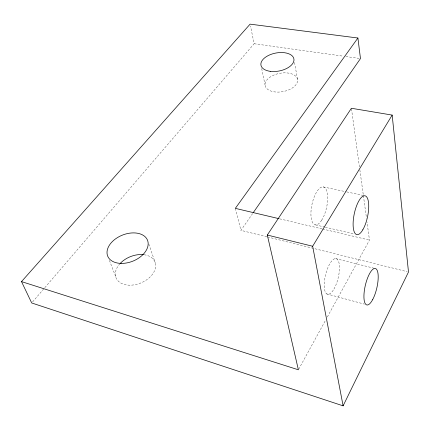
<?xml version="1.0" encoding="UTF-8"?>
<svg xmlns="http://www.w3.org/2000/svg" width="430" height="430" viewBox="0 0 430 430"><rect width="100%" height="100%" fill="white"/><g stroke="black" fill="none" stroke-linecap="round" stroke-linejoin="round"><path stroke-width="0.32" stroke-dasharray="2.15 1.61" d="M298.705 369.209L325.73 319.909M327.337 316.974L369.483 240.09L367.032 222.202M266.901 236.812L240.924 230.356L252.802 213.291M32.572 301.941L44.371 288.191M44.806 287.681L254.141 43.736L250.502 26.106M254.141 43.736L343.194 56.169M345.854 56.54L360.474 58.577M323.296 186.916L346.08 191.775M346.731 191.909L364.307 195.661M315.561 224.911L324.661 227.051M325.311 227.201L353.906 233.931M279.618 218.832L321.946 228.846M322.597 228.996L369.483 240.09M267.551 236.973L407.199 271.674M335.583 258.586L374.175 268.277M326.725 293.905L364.334 304.117M109.424 260.413L115.616 276.495M148.834 244.073L155.225 262.73M235.339 208.356L240.924 230.356M261.687 68.574L265.041 84.995M294.529 62.474L297.576 79.657A16.496 9.293 -10.8 0 1 274.254 91.853A16.496 9.293 -10.8 0 1 272.142 75.879A16.496 9.293 -10.8 0 1 297.576 79.657M351.498 108.924L359.491 167.222M359.856 169.871L363.307 195.043M363.398 195.704L366.489 218.23M144.061 254.732A21.005 14.158 -22.3 0 1 153.005 273.523A21.005 14.158 -22.3 0 1 124.146 284.413A21.005 14.158 -22.3 0 1 119.76 263.896M321.656 220.246A19.398 7.466 -77.8 0 0 325.053 187.899A19.398 7.466 -77.8 0 0 311.153 209.528A19.398 7.466 -77.8 0 0 321.656 220.246M333.933 289.084A18.329 6.493 -76.5 0 0 337.174 259.183A18.329 6.493 -76.5 0 0 324.457 281.15A18.329 6.493 -76.5 0 0 333.933 289.084"/><path stroke-width="0.64" d="M21.5 281.607L31.696 302.962L343.108 405.85L408.5 272.002L392.165 115.084L351.407 108.263L267.304 235.038L298.382 369.795L21.5 281.607L250.099 24.15L357.91 38.017L360.474 58.577L253.184 212.737M343.108 405.85L312.653 246.256L392.165 115.084M357.91 38.017L235.339 208.356L278.968 218.676M267.304 235.038L312.653 246.256M120.18 263.44A21.005 14.158 -22.3 0 1 143.383 254.651M362.812 229.803A19.845 6.799 -78.1 0 0 366.548 196.763A19.845 6.799 -78.1 0 0 353.406 219.123A19.845 6.799 -78.1 0 0 362.812 229.803M372.724 299.49A18.727 5.896 -76.9 0 0 376.261 269.003A18.727 5.896 -76.9 0 0 364.221 291.68A18.727 5.896 -76.9 0 0 372.724 299.49M121.05 263.402A21.436 14.029 -21.7 0 0 147.769 240.961A21.436 14.029 -21.7 0 0 113.961 240.107A21.436 14.029 -21.7 0 0 121.05 263.402M270.196 71.326A16.77 9.132 -10.9 0 0 293.943 59.168A16.77 9.132 -10.9 0 0 268.137 55.62A16.77 9.132 -10.9 0 0 270.196 71.326"/></g></svg>
